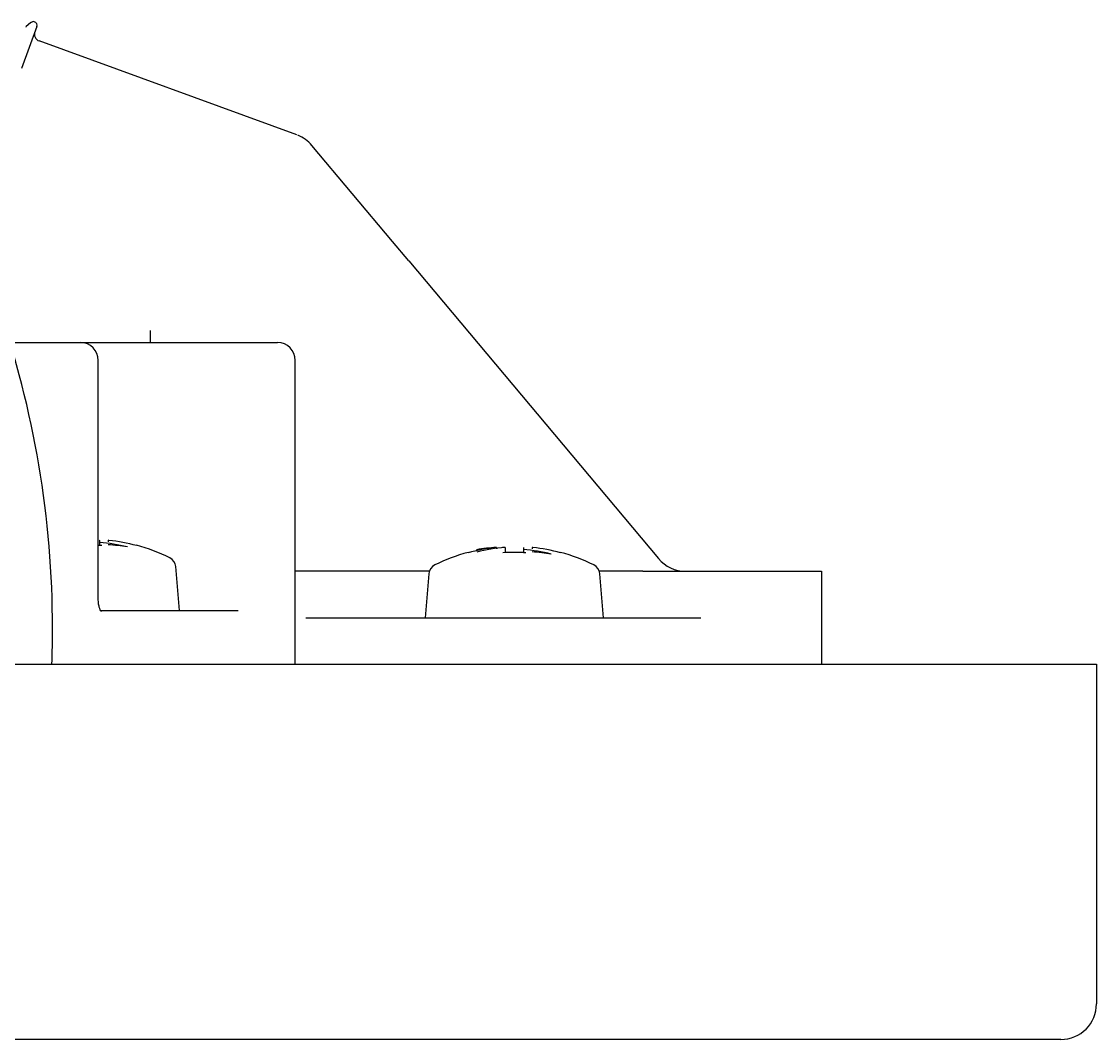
# Model space of a CAD drawing. Header units: millimetres. Extents: x -60 to 7633, y -2614 to 2146.
# Drawn here: x 7135.7 to 7165.8, y -2102.4 to -2073.91 of the extents above; entities that cross this region are included whole.
import ezdxf

# ---------------------------------------------------------------- set-up
doc = ezdxf.new("R2010")
doc.units = ezdxf.units.MM
doc.layers.get('0').update_dxf_attribs({"color": 250})

msp = doc.modelspace()

# ---------------------------------------------------------------- linework, layer by layer
at = {"linetype": 'Continuous'}
for p, q in [((7136.131, -2074.052), (7135.703, -2075.229)), ((7135.965, -2073.944), (7135.824, -2074.062)), ((7143.408, -2077.082), (7136.197, -2074.457)), ((7146.093, -2080.074), (7143.832, -2077.379)), ((7146.545, -2080.612), (7146.093, -2080.074)), ((7146.545, -2080.612), (7153.534, -2088.941)), ((7139.313, -2082.898), (7139.319, -2082.557)), ((7135.383, -2082.898), (7136.741, -2082.898)), ((7136.741, -2082.898), (7137.354, -2082.898)), ((7137.354, -2082.898), (7142.255, -2082.898)), ((7142.255, -2082.898), (7142.868, -2082.898)), ((7137.854, -2090.098), (7137.854, -2083.398)), ((7143.368, -2091.898), (7143.368, -2083.398)), ((7137.892, -2088.431), (7137.887, -2088.432)), ((7137.887, -2088.432), (7137.887, -2088.576)), ((7138.149, -2088.432), (7138.134, -2088.431)), ((7138.134, -2088.431), (7138.134, -2088.469)), ((7138.926, -2088.569), (7138.926, -2088.58)), ((7148.206, -2088.769), (7148.206, -2088.78)), ((7148.998, -2088.631), (7148.983, -2088.632)), ((7148.998, -2088.631), (7148.998, -2088.669)), ((7149.245, -2088.632), (7149.24, -2088.631)), ((7149.245, -2088.632), (7149.245, -2088.776)), ((7149.762, -2088.631), (7149.757, -2088.632)), ((7149.757, -2088.632), (7149.757, -2088.776)), ((7150.019, -2088.632), (7150.004, -2088.631)), ((7150.004, -2088.631), (7150.004, -2088.669)), ((7150.796, -2088.78), (7150.796, -2088.769)), ((7140.131, -2090.398), (7140.023, -2089.164)), ((7147.122, -2089.298), (7143.368, -2089.298)), ((7147.109, -2089.364), (7147.001, -2090.598)), ((7153.101, -2089.298), (7151.88, -2089.298)), ((7152.001, -2090.598), (7151.893, -2089.364)), ((7153.101, -2089.298), (7158.101, -2089.298)), ((7158.101, -2089.298), (7158.101, -2091.898)), ((7137.938, -2090.398), (7141.765, -2090.398)), ((7143.659, -2090.598), (7145.651, -2090.598)), ((7145.651, -2090.598), (7145.765, -2090.598)), ((7145.765, -2090.598), (7153.237, -2090.598)), ((7153.237, -2090.598), (7153.384, -2090.598)), ((7153.384, -2090.598), (7154.726, -2090.598)), ((6710.801, -2091.898), (7164.801, -2091.898)), ((7164.801, -2091.898), (7165.801, -2091.898)), ((7165.801, -2091.898), (7165.801, -2101.398)), ((7164.801, -2102.398), (6710.801, -2102.398))]:
    msp.add_line(p, q, dxfattribs=at)
for centre, radius, start, end in [((7136.037, -2074.018), 0.1, 340, 25), ((7136.265, -2074.27), 0.2, 160, 250), ((7143.066, -2078.022), 1, 40, 68.1667), ((7109.072, -2090.898), 27.5, 0, 19.1612), ((7137.354, -2083.398), 0.5, 0, 90), ((7142.868, -2083.398), 0.5, 0, 90), ((7137.631, -2093.398), 4.829, 86.1562, 87.3581), ((7137.631, -2093.398), 5, 63.5542, 74.9893), ((7149.501, -2093.598), 5, 105.0107, 116.4458), ((7149.501, -2093.598), 4.829, 86.1562, 93.8438), ((7149.501, -2093.598), 5, 63.5542, 74.9893), ((7139.724, -2089.19), 0.3, 5, 63.5542), ((7154.3, -2088.298), 1, 220, 270), ((7147.408, -2089.39), 0.3, 116.4458, 175), ((7151.594, -2089.39), 0.3, 5, 63.5542), ((7109.072, -2090.898), 27.5, 357.9161, 0), ((7164.801, -2101.398), 1, 270, 0)]:
    msp.add_arc(centre, radius, start, end, dxfattribs=at)
for centre, major_axis, ratio, start_param, end_param in [((7136.037, -2074.018), (-0.0978, -0.021), 0.999682, 3.36682, 5.199375), ((7137.48, -2093.398), (0, 4.926), 1, -0.243405, -0.082766), ((7137.613, -2093.398), (0, 4.994), 1, -0.266084, -0.107561), ((7137.84, -2093.398), (0, 4.82), 1, -0.02384, -0.009447), ((7137.851, -2093.398), (0, 4.85), 1, -0.169096, -0.05697), ((7149.519, -2093.598), (0, 4.995), 1, 0.107561, 0.266084), ((7149.281, -2093.598), (0, 4.976), 1, 0.05697, 0.169096), ((7149.652, -2093.598), (0, 4.985), 1, 0.082766, 0.243405), ((7149.292, -2093.598), (0, 4.967), 1, 0.009447, 0.02384), ((7149.71, -2093.598), (0, 4.82), 1, -0.02384, -0.009447), ((7149.35, -2093.598), (0, 4.926), 1, -0.243405, -0.082766), ((7149.721, -2093.598), (0, 4.85), 1, -0.169096, -0.05697), ((7149.483, -2093.598), (0, 4.994), 1, -0.266084, -0.107561)]:
    msp.add_ellipse(centre, major_axis=major_axis, ratio=ratio, start_param=start_param, end_param=end_param, dxfattribs=at)
for points in [[(7135.972, -2073.94), (7135.972, -2073.939), (7135.971, -2073.939), (7135.971, -2073.94)], [(7135.827, -2074.063), (7135.829, -2074.062), (7135.831, -2074.062), (7135.832, -2074.063)]]:
    msp.add_open_spline(points, degree=3, dxfattribs=at)
msp.add_open_spline([(7137.942, -2090.427), (7137.942, -2090.427), (7137.935, -2090.421), (7137.908, -2090.38), (7137.878, -2090.3), (7137.857, -2090.2), (7137.855, -2090.134), (7137.854, -2090.098)], degree=3, knots=[0.3857587, 0.3857587, 0.3857587, 0.3857587, 0.4913848, 0.6242029, 0.751387, 0.887435, 1, 1, 1, 1], dxfattribs=at)

doc.saveas('drawing.dxf')
